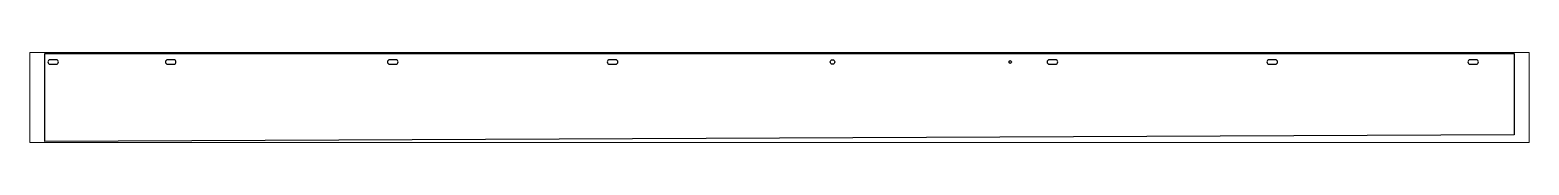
# Paper-space layout 'Layout1' of a CAD drawing. Header units: millimetres. Extents: x 0 to 257, y 90 to 105.
# The model-space entities are those that its viewports show. They can reach past a viewport. Long polylines and large blocks are cut down to what shows.
import ezdxf

# ---------------------------------------------------------------- set-up
doc = ezdxf.new("R2010")
doc.units = ezdxf.units.MM
doc.header["$LTSCALE"] = 25
doc.layers.add('3_Pezzi', color=7, linetype='Continuous')
doc.layers.add('5_Bulloni', color=7, linetype='Continuous')

# ---------------------------------------------------------------- blocks, each defined once
blk = doc.blocks.new('BL1553344778_00001')
at = {"layer": '5_Bulloni', "color": 4, "linetype": 'Continuous'}
for p, q in [((27.2, 89.1), (12.7, 89.1)), ((12.7, 78.6), (27.2, 78.6))]:
    blk.add_line(p, q, dxfattribs=at)
for centre, start, end in [((12.7, 83.9), 90, 270), ((27.2, 83.9), 270, 90)]:
    blk.add_arc(centre, 5.25, start, end, dxfattribs=at)
blk = doc.blocks.new('BL1553344778_00002')
at = {"layer": '5_Bulloni', "color": 4, "linetype": 'Continuous'}
for p, q in [((305.3, 89.1), (290.8, 89.1)), ((290.8, 78.6), (305.3, 78.6))]:
    blk.add_line(p, q, dxfattribs=at)
for centre, start, end in [((290.8, 83.9), 90, 270), ((305.3, 83.9), 270, 90)]:
    blk.add_arc(centre, 5.25, start, end, dxfattribs=at)
blk = doc.blocks.new('BL1553344778_00003')
at = {"layer": '5_Bulloni', "color": 4, "linetype": 'Continuous'}
for p, q in [((3385.3, 89.1), (3370.8, 89.1)), ((3370.8, 78.6), (3385.3, 78.6))]:
    blk.add_line(p, q, dxfattribs=at)
for centre, start, end in [((3370.8, 83.9), 90, 270), ((3385.3, 83.9), 270, 90)]:
    blk.add_arc(centre, 5.25, start, end, dxfattribs=at)
blk = doc.blocks.new('BL1553344778_00004')
at = {"layer": '5_Bulloni', "color": 4, "linetype": 'Continuous'}
for p, q in [((830.3, 89.1), (815.8, 89.1)), ((815.8, 78.6), (830.3, 78.6))]:
    blk.add_line(p, q, dxfattribs=at)
for centre, start, end in [((815.8, 83.9), 90, 270), ((830.3, 83.9), 270, 90)]:
    blk.add_arc(centre, 5.25, start, end, dxfattribs=at)
blk = doc.blocks.new('BL1553344778_00005')
at = {"layer": '5_Bulloni', "color": 4, "linetype": 'Continuous'}
for p, q in [((1350.3, 89.1), (1335.8, 89.1)), ((1335.8, 78.6), (1350.3, 78.6))]:
    blk.add_line(p, q, dxfattribs=at)
for centre, start, end in [((1335.8, 83.9), 90, 270), ((1350.3, 83.9), 270, 90)]:
    blk.add_arc(centre, 5.25, start, end, dxfattribs=at)
blk = doc.blocks.new('BL1553344778_00006')
at = {"layer": '5_Bulloni', "color": 2, "linetype": 'Continuous'}
blk.add_circle((1863, 83.9), 5.25, dxfattribs=at)
blk = doc.blocks.new('BL1553344778_00007')
at = {"layer": '5_Bulloni', "color": 2, "linetype": 'Continuous'}
blk.add_circle((2283, 83.9), 3.25, dxfattribs=at)
blk = doc.blocks.new('BL1553344778_00008')
at = {"layer": '5_Bulloni', "color": 4, "linetype": 'Continuous'}
for p, q in [((2390.3, 89.1), (2375.8, 89.1)), ((2375.8, 78.6), (2390.3, 78.6))]:
    blk.add_line(p, q, dxfattribs=at)
for centre, start, end in [((2375.8, 83.9), 90, 270), ((2390.3, 83.9), 270, 90)]:
    blk.add_arc(centre, 5.25, start, end, dxfattribs=at)
blk = doc.blocks.new('BL1553344778_00009')
at = {"layer": '5_Bulloni', "color": 4, "linetype": 'Continuous'}
for p, q in [((2910.3, 89.1), (2895.8, 89.1)), ((2895.8, 78.6), (2910.3, 78.6))]:
    blk.add_line(p, q, dxfattribs=at)
for centre, start, end in [((2895.8, 83.9), 90, 270), ((2910.3, 83.9), 270, 90)]:
    blk.add_arc(centre, 5.25, start, end, dxfattribs=at)
blk = doc.blocks.new('BL1553344778_00010')
at = {"layer": '3_Pezzi', "color": 3, "linetype": 'Continuous'}
for p, q in [((0, -103.9), (0, 103.9)), ((0, 103.9), (3475.4, 103.9)), ((3475.4, 103.9), (3475.4, -88.2)), ((3475.4, -88.2), (0, -103.9))]:
    blk.add_line(p, q, dxfattribs=at)

msp = doc.modelspace()

# ---------------------------------------------------------------- block references
at = {"layer": '3_Pezzi'}
msp.add_blockref('BL1553344778_00010', (0, 0), dxfattribs=at)
at = {"layer": '5_Bulloni'}
for name in ['BL1553344778_00001', 'BL1553344778_00002', 'BL1553344778_00004', 'BL1553344778_00005', 'BL1553344778_00006', 'BL1553344778_00007', 'BL1553344778_00008', 'BL1553344778_00009', 'BL1553344778_00003']:
    msp.add_blockref(name, (0, 0), dxfattribs=at)

psp = doc.layouts.get("Layout1")

# ---------------------------------------------------------------- viewports
at = {"layer": '0'}
psp.add_viewport(center=(128.5, 97.5), size=(257, 15.36539), view_center_point=(1737.71, 0), view_height=211.94233, dxfattribs=at)

doc.saveas('drawing.dxf')
